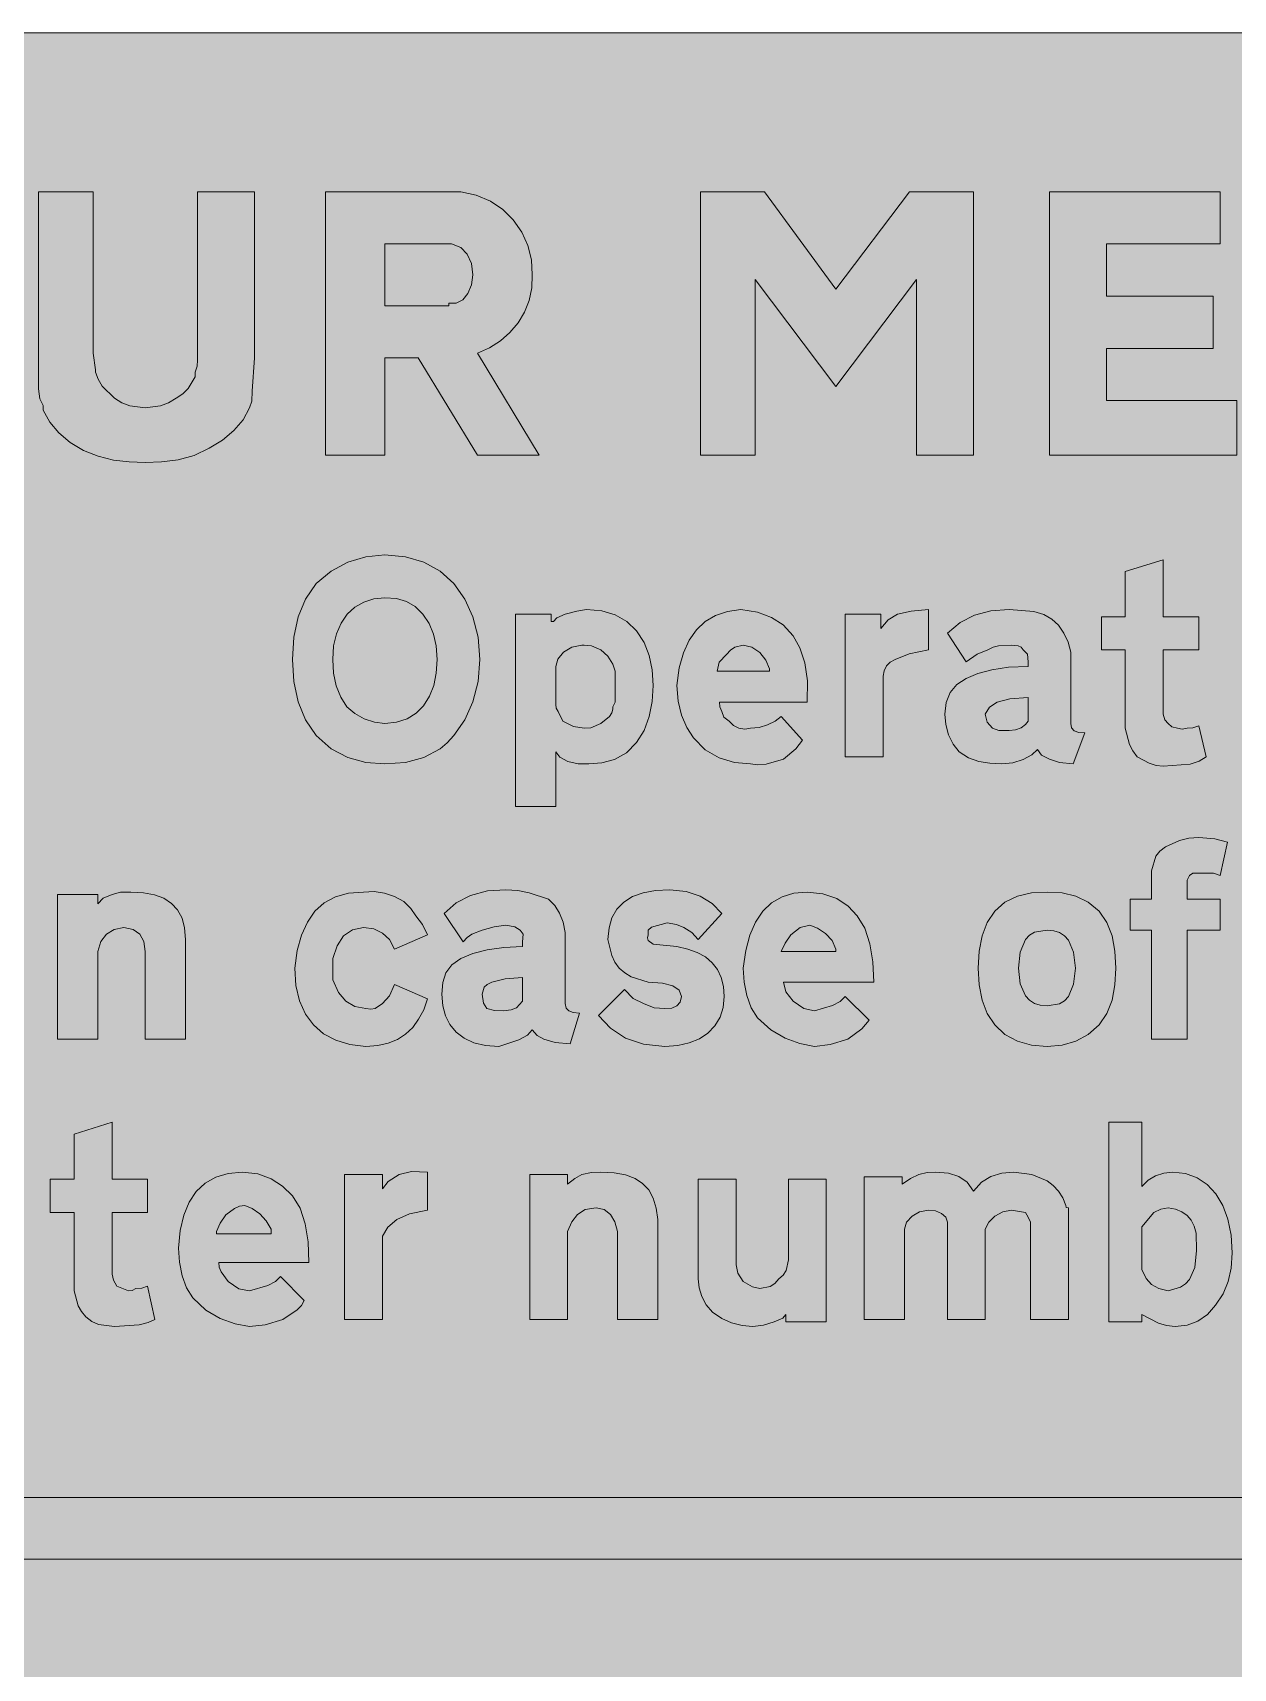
# Model space of a CAD drawing. Header units: metres. Extents: x 10 to 559, y 12 to 260.
# Drawn here: x 91.2 to 182.2, y 135.9 to 259.9 of the extents above; entities that cross this region are included whole.
import ezdxf

# ---------------------------------------------------------------- set-up
doc = ezdxf.new("R2010")
doc.units = ezdxf.units.M
doc.layers.add('FILL_BLACK_000000', color=7, linetype='Continuous', true_color=0x000000)
doc.layers.add('FILL_YELLOW_FFFF00', color=7, linetype='Continuous', true_color=0xffff00)

msp = doc.modelspace()

# ---------------------------------------------------------------- hatches: boundary and pattern name
at = {"layer": 'FILL_BLACK_000000', "true_color": 0x000000}
h = msp.add_hatch(color=7, dxfattribs=at)
h.dxf.hatch_style = 1
h.paths.add_polyline_path([(108, 235.53), (108, 235.26), (107.82, 232.74), (107.8, 231.97), (107.64, 231.48), (107.14, 230.57), (106.45, 229.75), (105.59, 229.02), (104.58, 228.42), (103.44, 227.87), (102.22, 227.54), (100.96, 227.38), (99.72, 227.34), (98.51, 227.38), (97.31, 227.52), (96.15, 227.8), (95.04, 228.24), (94.03, 228.84), (93.17, 229.57), (92.48, 230.39), (91.98, 231.3), (91.98, 231.41), (91.98, 231.48), (91.98, 231.66), (91.73, 232.15), (91.62, 232.92), (91.62, 235.08), (91.62, 247.86), (95.76, 247.86), (95.76, 235.98), (95.76, 235.62), (95.94, 234.36), (95.94, 234.18), (96.14, 233.64), (96.46, 233.12), (97.38, 232.2), (97.95, 231.86), (98.55, 231.64), (99.72, 231.48), (100.89, 231.64), (101.49, 231.86), (102.06, 232.2), (102.56, 232.53), (102.98, 232.94), (103.5, 233.82), (103.5, 234.18), (103.66, 234.63), (103.68, 235.08), (103.68, 235.44), (103.68, 247.86), (108, 247.86), (108, 235.98), (108, 235.53)])
h = msp.add_hatch(color=7, dxfattribs=at)
h.dxf.hatch_style = 1
h.paths.add_polyline_path([(113.4, 227.88), (113.4, 247.86), (123.66, 247.86), (124.83, 247.61), (125.9, 247.15), (126.84, 246.52), (127.64, 245.72), (128.28, 244.8), (128.75, 243.78), (129.01, 242.69), (129.06, 241.56), (129.04, 240.57), (128.84, 239.62), (128.49, 238.73), (128, 237.91), (127.38, 237.18), (126.66, 236.55), (125.83, 236.02), (124.92, 235.62), (129.6, 227.88), (124.92, 227.88), (120.42, 235.26), (117.9, 235.26), (117.9, 227.88), (113.4, 227.88)])
h.paths.add_polyline_path([(122.76, 239.4), (123.12, 239.4), (123.3, 239.4), (123.8, 239.66), (124.2, 240.14), (124.46, 240.79), (124.56, 241.56), (124.46, 242.43), (124.15, 243.13), (123.65, 243.64), (122.94, 243.9), (117.9, 243.9), (117.9, 239.22), (122.76, 239.22), (122.76, 239.4)], flags=16)
h = msp.add_hatch(color=7, dxfattribs=at)
h.dxf.hatch_style = 1
h.paths.add_polyline_path([(145.98, 241.2), (145.98, 227.88), (141.84, 227.88), (141.84, 247.86), (146.7, 247.86), (152.1, 240.48), (157.68, 247.86), (162.54, 247.86), (162.54, 227.88), (158.22, 227.88), (158.22, 241.2), (152.1, 233.1), (145.98, 241.2)])
h = msp.add_hatch(color=7, dxfattribs=at)
h.dxf.hatch_style = 1
h.paths.add_polyline_path([(172.62, 232.02), (182.52, 232.02), (182.52, 227.88), (168.3, 227.88), (168.3, 247.86), (181.26, 247.86), (181.26, 243.9), (172.62, 243.9), (172.62, 239.94), (180.72, 239.94), (180.72, 235.98), (172.62, 235.98), (172.62, 232.02)])
h = msp.add_hatch(color=7, dxfattribs=at)
h.dxf.hatch_style = 1
h.paths.add_polyline_path([(120.85, 219.78), (122.08, 219.1), (123.12, 218.16), (123.96, 216.98), (124.58, 215.62), (124.97, 214.08), (125.1, 212.4), (124.97, 210.72), (124.58, 209.18), (123.96, 207.82), (123.12, 206.64), (122.62, 206.08), (122.08, 205.62), (120.85, 204.95), (119.45, 204.59), (117.9, 204.48), (116.45, 204.59), (115.09, 204.95), (113.82, 205.62), (112.68, 206.64), (111.87, 207.82), (111.31, 209.18), (110.98, 210.72), (110.88, 212.4), (110.98, 214.08), (111.31, 215.62), (111.87, 216.98), (112.68, 218.16), (113.82, 219.1), (115.09, 219.78), (116.45, 220.18), (117.9, 220.32), (119.45, 220.18), (120.85, 219.78)])
h.paths.add_polyline_path([(121.59, 214.31), (121.25, 215.11), (120.78, 215.82), (120.2, 216.4), (119.54, 216.79), (118.78, 217.01), (117.9, 217.08), (117.06, 217), (116.29, 216.75), (115.62, 216.36), (115.04, 215.82), (114.58, 215.15), (114.23, 214.35), (114.01, 213.43), (113.94, 212.4), (114.01, 211.36), (114.21, 210.4), (114.55, 209.54), (115.02, 208.8), (115.62, 208.3), (116.32, 207.9), (117.1, 207.64), (117.9, 207.54), (118.79, 207.63), (119.58, 207.89), (120.26, 208.32), (120.82, 208.89), (121.27, 209.6), (121.6, 210.43), (121.79, 211.36), (121.86, 212.4), (121.79, 213.42), (121.59, 214.31)], flags=16)
h = msp.add_hatch(color=7, dxfattribs=at)
h.dxf.hatch_style = 1
h.paths.add_polyline_path([(179.64, 215.64), (179.64, 213.12), (176.94, 213.12), (176.94, 208.26), (177.05, 207.83), (177.3, 207.54), (177.59, 207.29), (178.02, 207.18), (178.38, 207.11), (178.74, 207.18), (179.19, 207.2), (179.64, 207.36), (180.18, 205.02), (179.67, 204.68), (178.97, 204.46), (176.94, 204.3), (176.4, 204.36), (175.88, 204.52), (174.96, 205.02), (174.62, 205.46), (174.38, 205.96), (174.06, 207.18), (174.06, 213.12), (172.26, 213.12), (172.26, 215.64), (174.06, 215.64), (174.06, 219.06), (176.94, 219.96), (176.94, 215.64), (179.64, 215.64)])
h = msp.add_hatch(color=7, dxfattribs=at)
h.dxf.hatch_style = 1
h.paths.add_polyline_path([(137.95, 208.06), (137.56, 207), (136.98, 206.1), (136.22, 205.32), (135.32, 204.82), (134.35, 204.56), (133.38, 204.48), (132.56, 204.47), (131.78, 204.66), (131.18, 204.99), (130.86, 205.38), (130.86, 201.24), (127.8, 201.24), (127.8, 215.82), (130.5, 215.82), (130.5, 215.28), (130.68, 215.28), (130.93, 215.55), (131.58, 215.82), (132.46, 216.07), (133.2, 216.18), (134.35, 216.08), (135.36, 215.77), (136.24, 215.27), (136.98, 214.56), (137.56, 213.69), (137.95, 212.69), (138.17, 211.6), (138.24, 210.42), (138.17, 209.21), (137.95, 208.06)])
h.paths.add_polyline_path([(134.28, 207.54), (134.93, 208.08), (135.12, 208.35), (135.18, 208.62), (135.18, 208.8), (135.36, 209.16), (135.36, 211.5), (135.18, 212.04), (134.8, 212.65), (134.28, 213.12), (133.58, 213.43), (133.02, 213.48), (132.84, 213.48), (132.07, 213.33), (131.45, 212.94), (131.02, 212.42), (130.86, 211.86), (130.86, 208.98), (130.88, 208.71), (131.04, 208.44), (131.4, 207.72), (132.21, 207.31), (133.02, 207.18), (133.52, 207.22), (134.28, 207.54)], flags=16)
h = msp.add_hatch(color=7, dxfattribs=at)
h.dxf.hatch_style = 1
h.paths.add_polyline_path([(143.3, 208.8), (143.46, 208.44), (143.6, 208.01), (144, 207.72), (144.33, 207.38), (144.74, 207.18), (145.19, 207.11), (145.62, 207.18), (146.29, 207.24), (146.93, 207.43), (147.49, 207.71), (147.96, 208.08), (149.58, 206.28), (149.06, 205.63), (148.14, 204.84), (146.81, 204.46), (146.19, 204.41), (145.62, 204.48), (144.41, 204.59), (143.26, 204.93), (142.2, 205.54), (141.3, 206.46), (140.8, 207.23), (140.4, 208.17), (140.14, 209.24), (140.04, 210.42), (140.23, 211.75), (140.55, 212.89), (140.98, 213.86), (141.53, 214.65), (142.19, 215.28), (142.98, 215.74), (143.88, 216.04), (144.9, 216.18), (146.15, 215.97), (147.22, 215.59), (148.11, 215.02), (148.86, 214.2), (149.36, 213.29), (149.74, 212.15), (149.95, 210.78), (149.94, 209.16), (143.28, 209.16), (143.3, 208.8)])
h.paths.add_polyline_path([(147.06, 211.68), (146.8, 212.34), (146.34, 212.92), (145.74, 213.33), (145.08, 213.48), (144.45, 213.32), (144.12, 213.1), (143.82, 212.76), (143.26, 212.2), (143.1, 211.5), (147.06, 211.5), (147.06, 211.68)], flags=16)
h = msp.add_hatch(color=7, dxfattribs=at)
h.dxf.hatch_style = 1
h.paths.add_polyline_path([(152.82, 215.82), (155.52, 215.82), (155.52, 214.74), (156.08, 215.41), (156.78, 215.82), (157.81, 216.07), (159.12, 216.18), (159.12, 213.12), (157.66, 212.83), (156.6, 212.4), (156.23, 212.2), (155.95, 211.9), (155.76, 211.54), (155.7, 211.14), (155.7, 205.02), (152.82, 205.02), (152.82, 215.82)])
h = msp.add_hatch(color=7, dxfattribs=at)
h.dxf.hatch_style = 1
h.paths.add_polyline_path([(169.06, 204.59), (168.3, 204.84), (167.71, 205.13), (167.4, 205.56), (166.98, 205.16), (166.32, 204.82), (165.53, 204.57), (164.7, 204.48), (163.79, 204.52), (162.94, 204.66), (162.17, 204.94), (161.46, 205.38), (160.99, 205.98), (160.65, 206.68), (160.45, 207.46), (160.38, 208.26), (160.48, 209.14), (160.78, 209.88), (161.29, 210.49), (162, 210.96), (162.88, 211.33), (163.93, 211.61), (165.19, 211.8), (166.68, 211.86), (166.68, 212.22), (166.63, 212.8), (166.32, 213.12), (166.15, 213.33), (165.94, 213.43), (165.42, 213.48), (164.45, 213.43), (164.03, 213.33), (163.62, 213.12), (162.81, 212.8), (162, 212.22), (160.56, 214.38), (161.54, 215.19), (162.63, 215.75), (163.85, 216.08), (165.24, 216.18), (167.13, 216.02), (167.87, 215.8), (168.48, 215.46), (168.98, 214.99), (169.4, 214.4), (169.72, 213.71), (169.92, 212.94), (169.92, 207.54), (169.99, 207.2), (170.19, 206.98), (170.53, 206.86), (171, 206.82), (170.1, 204.48), (169.06, 204.59)])
h.paths.add_polyline_path([(163.98, 207.18), (164.47, 207.02), (165.24, 207), (165.74, 207.06), (166.16, 207.22), (166.48, 207.46), (166.68, 207.72), (166.68, 209.52), (165.31, 209.41), (164.34, 209.16), (163.75, 208.78), (163.44, 208.26), (163.57, 207.65), (163.98, 207.18)], flags=16)
h = msp.add_hatch(color=7, dxfattribs=at)
h.dxf.hatch_style = 1
h.paths.add_polyline_path([(176.04, 183.6), (176.04, 191.88), (174.42, 191.88), (174.42, 194.22), (176.04, 194.22), (176.04, 196.38), (176.38, 197.48), (176.67, 197.87), (177.12, 198.18), (178.18, 198.67), (178.87, 198.84), (179.64, 198.9), (180.85, 198.79), (181.8, 198.54), (181.26, 196.02), (180.74, 196.18), (180.36, 196.2), (179.46, 196.2), (179.19, 196.18), (178.92, 196.02), (178.74, 195.66), (178.74, 194.22), (181.26, 194.22), (181.26, 191.88), (178.74, 191.88), (178.74, 183.6), (176.04, 183.6)])
h = msp.add_hatch(color=7, dxfattribs=at)
h.dxf.hatch_style = 1
h.paths.add_polyline_path([(99.72, 190.26), (99.62, 191), (99.31, 191.56), (98.81, 191.93), (98.1, 192.06), (97.36, 191.93), (96.77, 191.56), (96.35, 191), (96.12, 190.26), (96.12, 183.6), (93.06, 183.6), (93.06, 194.58), (96.12, 194.58), (96.12, 193.86), (96.52, 194.29), (97.2, 194.58), (97.85, 194.74), (98.64, 194.76), (99.59, 194.71), (100.43, 194.55), (101.14, 194.29), (101.72, 193.9), (102.18, 193.41), (102.51, 192.79), (102.71, 192.04), (102.78, 191.16), (102.78, 183.6), (99.72, 183.6), (99.72, 189.9), (99.72, 189.97), (99.72, 190.08), (99.72, 190.26)])
h = msp.add_hatch(color=7, dxfattribs=at)
h.dxf.hatch_style = 1
h.paths.add_polyline_path([(117.09, 194.8), (117.88, 194.67), (118.63, 194.41), (119.34, 194.04), (119.86, 193.5), (120.24, 192.96), (120.76, 192.31), (121.14, 191.52), (118.62, 190.44), (118.25, 191.15), (117.72, 191.65), (117.05, 191.96), (116.28, 192.06), (115.43, 191.9), (114.77, 191.43), (114.28, 190.69), (113.94, 189.72), (113.94, 189), (113.94, 188.28), (113.94, 188.1), (114.38, 187.15), (114.93, 186.48), (115.61, 186.07), (116.46, 185.94), (116.83, 185.87), (117.16, 185.92), (117.72, 186.3), (118.24, 186.88), (118.62, 187.74), (121.14, 186.66), (120.84, 185.83), (120.46, 185.11), (120.01, 184.49), (119.47, 183.98), (118.86, 183.58), (118.15, 183.29), (117.36, 183.12), (116.46, 183.06), (115.25, 183.21), (114.17, 183.53), (113.25, 184.02), (112.48, 184.68), (111.87, 185.51), (111.42, 186.5), (111.15, 187.67), (111.06, 189), (111.25, 190.33), (111.57, 191.49), (112.02, 192.48), (112.59, 193.3), (113.3, 193.93), (114.15, 194.39), (115.14, 194.67), (116.28, 194.76), (117.09, 194.8)])
h = msp.add_hatch(color=7, dxfattribs=at)
h.dxf.hatch_style = 1
h.paths.add_polyline_path([(130.81, 183.35), (129.96, 183.6), (129.44, 183.89), (129.06, 184.32), (128.72, 183.92), (128.07, 183.55), (126.54, 183.06), (125.53, 183.13), (124.65, 183.33), (123.91, 183.67), (123.3, 184.14), (122.83, 184.72), (122.49, 185.38), (122.29, 186.14), (122.22, 187.02), (122.29, 187.9), (122.53, 188.64), (122.98, 189.25), (123.66, 189.72), (124.57, 190.09), (125.66, 190.37), (126.93, 190.56), (128.34, 190.62), (128.34, 190.98), (128.38, 191.56), (128.16, 191.88), (127.75, 192.13), (127.08, 192.24), (126.18, 192.13), (125.28, 191.88), (124.49, 191.56), (124.14, 191.32), (123.84, 190.98), (122.4, 193.14), (123.31, 193.95), (124.4, 194.51), (125.67, 194.84), (127.08, 194.94), (127.99, 194.88), (128.83, 194.71), (130.32, 194.22), (130.8, 193.75), (131.15, 193.16), (131.41, 192.47), (131.58, 191.7), (131.58, 186.3), (131.65, 185.96), (131.85, 185.74), (132.19, 185.62), (132.66, 185.58), (131.94, 183.24), (130.81, 183.35)])
h.paths.add_polyline_path([(125.64, 185.94), (126.2, 185.78), (126.9, 185.76), (127.48, 185.82), (127.89, 185.98), (128.34, 186.48), (128.34, 188.28), (127.03, 188.17), (126, 187.92), (125.66, 187.75), (125.44, 187.54), (125.28, 187.02), (125.39, 186.34), (125.64, 185.94)], flags=16)
h = msp.add_hatch(color=7, dxfattribs=at)
h.dxf.hatch_style = 1
h.paths.add_polyline_path([(143.56, 186.01), (143.32, 185.26), (142.93, 184.62), (142.4, 184.07), (141.75, 183.64), (140.98, 183.32), (140.11, 183.13), (139.14, 183.06), (137.52, 183.22), (136.15, 183.69), (135.01, 184.43), (134.1, 185.4), (136.08, 187.38), (136.73, 186.7), (137.52, 186.3), (138.33, 185.98), (139.14, 185.94), (139.66, 185.96), (140.04, 186.12), (140.29, 186.41), (140.4, 186.84), (140.23, 187.31), (139.75, 187.65), (138.96, 187.85), (137.88, 187.92), (136.59, 188.32), (136.09, 188.63), (135.67, 189), (135.35, 189.44), (135.1, 189.94), (134.82, 191.16), (134.9, 192.05), (135.12, 192.81), (135.49, 193.46), (136.01, 193.99), (136.67, 194.41), (137.48, 194.7), (138.42, 194.88), (139.5, 194.94), (140.75, 194.81), (141.82, 194.44), (142.71, 193.88), (143.46, 193.14), (141.66, 191.16), (141.19, 191.68), (140.58, 192.06), (140.02, 192.31), (139.32, 192.42), (138.13, 192.1), (137.88, 191.86), (137.88, 191.52), (137.81, 191.28), (137.86, 191.09), (138.24, 190.8), (140.04, 190.62), (140.87, 190.44), (141.59, 190.18), (142.21, 189.84), (142.72, 189.4), (143.12, 188.89), (143.41, 188.29), (143.58, 187.61), (143.64, 186.84), (143.56, 186.01)])
h = msp.add_hatch(color=7, dxfattribs=at)
h.dxf.hatch_style = 1
h.paths.add_polyline_path([(148.32, 187.2), (148.86, 186.48), (149.67, 185.92), (150.48, 185.76), (151.85, 186.16), (152.43, 186.47), (152.82, 186.84), (154.62, 185.04), (154.08, 184.39), (153, 183.6), (151.67, 183.19), (150.48, 183.06), (149.37, 183.27), (148.25, 183.67), (147.16, 184.3), (146.16, 185.22), (145.69, 185.99), (145.35, 186.91), (145.15, 187.93), (145.08, 189), (145.27, 190.33), (145.59, 191.49), (146.02, 192.48), (146.57, 193.3), (147.23, 193.93), (148.02, 194.39), (148.92, 194.67), (149.94, 194.76), (151.11, 194.63), (152.17, 194.26), (153.05, 193.7), (153.72, 192.96), (154.3, 192.02), (154.69, 190.84), (154.91, 189.47), (154.98, 187.92), (148.14, 187.92), (148.32, 187.2)])
h.paths.add_polyline_path([(152.1, 190.44), (151.82, 191.08), (151.31, 191.61), (150.71, 192.01), (150.12, 192.24), (149.4, 192.08), (148.68, 191.52), (148.25, 190.89), (147.96, 190.26), (152.1, 190.26), (152.1, 190.44)], flags=16)
h = msp.add_hatch(color=7, dxfattribs=at)
h.dxf.hatch_style = 1
h.paths.add_polyline_path([(173.05, 186.57), (172.66, 185.56), (172.08, 184.68), (171.23, 183.97), (170.3, 183.46), (169.27, 183.16), (168.12, 183.06), (166.94, 183.16), (165.87, 183.46), (164.93, 183.97), (164.16, 184.68), (163.58, 185.56), (163.19, 186.57), (162.97, 187.72), (162.9, 189), (162.97, 190.28), (163.19, 191.43), (163.58, 192.44), (164.16, 193.32), (164.93, 194), (165.87, 194.44), (166.94, 194.69), (168.12, 194.76), (169.27, 194.69), (170.3, 194.44), (171.23, 194), (172.08, 193.32), (172.66, 192.44), (173.05, 191.43), (173.27, 190.28), (173.34, 189), (173.27, 187.72), (173.05, 186.57)])
h.paths.add_polyline_path([(169.74, 191.11), (169.44, 191.44), (169.06, 191.68), (168.63, 191.83), (168.12, 191.88), (167.17, 191.72), (166.8, 191.5), (166.5, 191.16), (166.09, 190.21), (165.96, 189), (166.09, 187.79), (166.5, 186.88), (166.8, 186.56), (167.17, 186.32), (167.61, 186.17), (168.12, 186.12), (169.06, 186.28), (169.44, 186.5), (169.74, 186.84), (170.14, 187.78), (170.28, 189), (170.14, 190.21), (169.74, 191.11)], flags=16)
h = msp.add_hatch(color=7, dxfattribs=at)
h.dxf.hatch_style = 1
h.paths.add_polyline_path([(99.9, 172.98), (99.9, 170.46), (97.2, 170.46), (97.2, 165.78), (97.31, 165.33), (97.56, 164.88), (98.46, 164.52), (98.73, 164.54), (99, 164.7), (99.45, 164.72), (99.9, 164.88), (100.44, 162.36), (99.94, 162.12), (99.25, 161.95), (97.38, 161.82), (96.17, 161.98), (95.66, 162.2), (95.22, 162.54), (94.88, 162.95), (94.64, 163.39), (94.32, 164.52), (94.32, 170.46), (92.52, 170.46), (92.52, 172.98), (94.32, 172.98), (94.32, 176.4), (97.2, 177.3), (97.2, 172.98), (99.9, 172.98)])
h = msp.add_hatch(color=7, dxfattribs=at)
h.dxf.hatch_style = 1
h.paths.add_polyline_path([(176.58, 162.07), (175.32, 162.72), (175.32, 162.18), (172.8, 162.18), (172.8, 177.3), (175.32, 177.3), (175.32, 172.44), (175.79, 172.91), (176.36, 173.25), (176.99, 173.45), (177.66, 173.52), (178.63, 173.41), (179.5, 173.1), (180.27, 172.58), (180.92, 171.88), (181.45, 171), (181.84, 169.95), (182.08, 168.75), (182.16, 167.4), (182.09, 166.25), (181.87, 165.22), (181.48, 164.29), (180.9, 163.44), (180.3, 162.73), (179.57, 162.22), (178.75, 161.92), (177.84, 161.82), (177.19, 161.88), (176.58, 162.07)])
h.paths.add_polyline_path([(178.62, 165.05), (178.92, 165.37), (179.33, 166.29), (179.46, 167.58), (179.43, 168.9), (179.28, 169.43), (179.06, 169.87), (178.74, 170.24), (178.35, 170.52), (177.87, 170.71), (177.3, 170.82), (176.76, 170.71), (176.22, 170.46), (175.32, 169.38), (175.32, 166.14), (175.63, 165.46), (176.04, 164.99), (176.59, 164.7), (177.3, 164.52), (178.25, 164.8), (178.62, 165.05)], flags=16)
h = msp.add_hatch(color=7, dxfattribs=at)
h.dxf.hatch_style = 1
h.paths.add_polyline_path([(105.32, 166.32), (105.48, 165.96), (106.02, 165.24), (106.83, 164.68), (107.64, 164.52), (109.01, 164.92), (109.59, 165.23), (109.98, 165.6), (111.78, 163.8), (111.58, 163.42), (111.24, 163.08), (110.16, 162.36), (108.83, 161.95), (107.64, 161.82), (106.53, 162.03), (105.41, 162.43), (104.32, 163.06), (103.32, 163.98), (102.85, 164.75), (102.51, 165.67), (102.31, 166.69), (102.24, 167.76), (102.38, 169.09), (102.65, 170.25), (103.05, 171.24), (103.59, 172.06), (104.27, 172.69), (105.08, 173.15), (106.02, 173.43), (107.1, 173.52), (108.25, 173.39), (109.26, 173.02), (110.14, 172.46), (110.88, 171.72), (111.46, 170.78), (111.85, 169.6), (112.07, 168.23), (112.14, 166.68), (105.3, 166.68), (105.32, 166.32)])
h.paths.add_polyline_path([(109.26, 169.2), (108.9, 169.84), (108.41, 170.37), (107.84, 170.77), (107.28, 171), (106.88, 170.94), (106.49, 170.77), (105.84, 170.28), (105.41, 169.65), (105.12, 169.02), (105.12, 168.84), (109.26, 168.84), (109.26, 169.2)], flags=16)
h = msp.add_hatch(color=7, dxfattribs=at)
h.dxf.hatch_style = 1
h.paths.add_polyline_path([(114.84, 173.34), (117.72, 173.34), (117.72, 172.26), (118.15, 172.8), (118.98, 173.34), (119.92, 173.56), (121.14, 173.52), (121.14, 170.64), (119.77, 170.35), (118.8, 169.92), (118.12, 169.36), (117.72, 168.66), (117.72, 162.36), (114.84, 162.36), (114.84, 173.34)])
h = msp.add_hatch(color=7, dxfattribs=at)
h.dxf.hatch_style = 1
h.paths.add_polyline_path([(135.54, 162.36), (135.54, 169.02), (135.34, 169.76), (135, 170.32), (134.53, 170.69), (133.92, 170.82), (133.1, 170.69), (132.5, 170.32), (132.07, 169.76), (131.76, 169.02), (131.76, 162.36), (128.88, 162.36), (128.88, 173.34), (131.76, 173.34), (131.76, 172.62), (132.3, 173.05), (132.84, 173.34), (133.56, 173.5), (134.28, 173.52), (135.29, 173.47), (136.14, 173.31), (136.87, 173.05), (137.45, 172.66), (137.91, 172.17), (138.25, 171.55), (138.48, 170.8), (138.6, 169.92), (138.6, 162.36), (135.54, 162.36)])
h = msp.add_hatch(color=7, dxfattribs=at)
h.dxf.hatch_style = 1
h.paths.add_polyline_path([(151.38, 172.98), (151.38, 162.18), (148.32, 162.18), (148.32, 162.72), (148.07, 162.45), (147.42, 162.18), (146.61, 161.93), (145.8, 161.82), (144.99, 161.89), (144.2, 162.09), (143.45, 162.43), (142.74, 162.9), (142.27, 163.47), (141.93, 164.09), (141.73, 164.75), (141.66, 165.42), (141.66, 172.98), (144.54, 172.98), (144.54, 166.5), (144.67, 165.87), (145.08, 165.24), (145.78, 164.83), (146.34, 164.7), (147.13, 164.86), (147.48, 165.08), (147.78, 165.42), (148.12, 165.72), (148.34, 166.07), (148.5, 166.86), (148.5, 172.98), (151.38, 172.98)])
h = msp.add_hatch(color=7, dxfattribs=at)
h.dxf.hatch_style = 1
h.paths.add_polyline_path([(164.76, 170.52), (164.16, 170.19), (163.7, 169.73), (163.44, 169.2), (163.44, 162.36), (160.56, 162.36), (160.56, 169.74), (160.44, 170.11), (160.11, 170.39), (159.65, 170.58), (159.12, 170.64), (158.46, 170.52), (157.88, 170.19), (157.47, 169.73), (157.32, 169.2), (157.32, 162.36), (154.26, 162.36), (154.26, 173.16), (157.14, 173.16), (157.14, 172.62), (157.77, 173.05), (158.4, 173.34), (159.03, 173.5), (159.66, 173.52), (160.64, 173.45), (161.44, 173.2), (162.06, 172.76), (162.54, 172.08), (163.14, 172.76), (163.87, 173.2), (164.69, 173.45), (165.6, 173.52), (166.98, 173.35), (168.12, 172.87), (168.59, 172.51), (168.99, 172.08), (169.32, 171.57), (169.56, 171), (169.58, 170.84), (169.74, 170.82), (169.74, 170.64), (169.74, 162.36), (166.86, 162.36), (166.86, 169.74), (166.68, 170.1), (166.5, 170.46), (165.42, 170.64), (164.76, 170.52)])
h = msp.add_hatch(color=7, dxfattribs=at)
h.dxf.hatch_style = 1
h.paths.add_polyline_path([(63.54, 144.18), (63.54, 148.86), (496.98, 148.86), (492.3, 153.54), (499.32, 153.54), (506.34, 146.52), (499.32, 139.32), (492.3, 139.32), (496.98, 144.18), (63.54, 144.18)])
at = {"layer": 'FILL_YELLOW_FFFF00', "true_color": 0xffff00}
h = msp.add_hatch(color=7, dxfattribs=at)
h.dxf.hatch_style = 1
h.paths.add_polyline_path([(553.87, 259.76), (555.21, 259.31), (556.42, 258.63), (557.46, 257.76), (558.3, 256.72), (558.92, 255.51), (559.31, 254.17), (559.44, 252.72), (559.44, 18.9), (559.4, 17.64), (559.08, 16.38), (558.41, 15.05), (557.46, 13.86), (556.32, 12.94), (555.08, 12.33), (553.76, 11.99), (552.42, 11.88), (17.46, 11.88), (16.12, 11.99), (14.81, 12.33), (13.56, 12.94), (12.42, 13.86), (11.48, 15.03), (10.8, 16.31), (10.4, 17.63), (10.26, 18.9), (10.26, 252.72), (10.4, 254.07), (10.8, 255.42), (11.48, 256.66), (12.42, 257.76), (13.52, 258.7), (14.76, 259.38), (16.11, 259.78), (17.46, 259.92), (552.42, 259.92), (553.87, 259.76)])

# ---------------------------------------------------------------- linework, layer by layer
at = {"layer": 'FILL_BLACK_000000', "lineweight": 0, "true_color": 0x000000}
for points in [[(108, 235.53), (108, 235.26), (107.82, 232.74), (107.8, 231.97), (107.64, 231.48), (107.14, 230.57), (106.45, 229.75), (105.59, 229.02), (104.58, 228.42), (103.44, 227.87), (102.22, 227.54), (100.96, 227.38), (99.72, 227.34), (98.51, 227.38), (97.31, 227.52), (96.15, 227.8), (95.04, 228.24), (94.03, 228.84), (93.17, 229.57), (92.48, 230.39), (91.98, 231.3), (91.98, 231.41), (91.98, 231.48), (91.98, 231.66), (91.73, 232.15), (91.62, 232.92), (91.62, 235.08), (91.62, 247.86), (95.76, 247.86), (95.76, 235.98), (95.76, 235.62), (95.94, 234.36), (95.94, 234.18), (96.14, 233.64), (96.46, 233.12), (97.38, 232.2), (97.95, 231.86), (98.55, 231.64), (99.72, 231.48), (100.89, 231.64), (101.49, 231.86), (102.06, 232.2), (102.56, 232.53), (102.98, 232.94), (103.5, 233.82), (103.5, 234.18), (103.66, 234.63), (103.68, 235.08), (103.68, 235.44), (103.68, 247.86), (108, 247.86), (108, 235.98)], [(113.4, 227.88), (113.4, 247.86), (123.66, 247.86), (124.83, 247.61), (125.9, 247.15), (126.84, 246.52), (127.64, 245.72), (128.28, 244.8), (128.75, 243.78), (129.01, 242.69), (129.06, 241.56), (129.04, 240.57), (128.84, 239.62), (128.49, 238.73), (128, 237.91), (127.38, 237.18), (126.66, 236.55), (125.83, 236.02), (124.92, 235.62), (129.6, 227.88), (124.92, 227.88), (120.42, 235.26), (117.9, 235.26), (117.9, 227.88)], [(145.98, 241.2), (145.98, 227.88), (141.84, 227.88), (141.84, 247.86), (146.7, 247.86), (152.1, 240.48), (157.68, 247.86), (162.54, 247.86), (162.54, 227.88), (158.22, 227.88), (158.22, 241.2), (152.1, 233.1)], [(172.62, 232.02), (182.52, 232.02), (182.52, 227.88), (168.3, 227.88), (168.3, 247.86), (181.26, 247.86), (181.26, 243.9), (172.62, 243.9), (172.62, 239.94), (180.72, 239.94), (180.72, 235.98), (172.62, 235.98)], [(122.76, 239.4), (123.12, 239.4), (123.3, 239.4), (123.8, 239.66), (124.2, 240.14), (124.46, 240.79), (124.56, 241.56), (124.46, 242.43), (124.15, 243.13), (123.65, 243.64), (122.94, 243.9), (117.9, 243.9), (117.9, 239.22), (122.76, 239.22)], [(120.85, 219.78), (122.08, 219.1), (123.12, 218.16), (123.96, 216.98), (124.58, 215.62), (124.97, 214.08), (125.1, 212.4), (124.97, 210.72), (124.58, 209.18), (123.96, 207.82), (123.12, 206.64), (122.62, 206.08), (122.08, 205.62), (120.85, 204.95), (119.45, 204.59), (117.9, 204.48), (116.45, 204.59), (115.09, 204.95), (113.82, 205.62), (112.68, 206.64), (111.87, 207.82), (111.31, 209.18), (110.98, 210.72), (110.88, 212.4), (110.98, 214.08), (111.31, 215.62), (111.87, 216.98), (112.68, 218.16), (113.82, 219.1), (115.09, 219.78), (116.45, 220.18), (117.9, 220.32), (119.45, 220.18)], [(179.64, 215.64), (179.64, 213.12), (176.94, 213.12), (176.94, 208.26), (177.05, 207.83), (177.3, 207.54), (177.59, 207.29), (178.02, 207.18), (178.38, 207.11), (178.74, 207.18), (179.19, 207.2), (179.64, 207.36), (180.18, 205.02), (179.67, 204.68), (178.97, 204.46), (176.94, 204.3), (176.4, 204.36), (175.88, 204.52), (174.96, 205.02), (174.62, 205.46), (174.38, 205.96), (174.06, 207.18), (174.06, 213.12), (172.26, 213.12), (172.26, 215.64), (174.06, 215.64), (174.06, 219.06), (176.94, 219.96), (176.94, 215.64)], [(121.59, 214.31), (121.25, 215.11), (120.78, 215.82), (120.2, 216.4), (119.54, 216.79), (118.78, 217.01), (117.9, 217.08), (117.06, 217), (116.29, 216.75), (115.62, 216.36), (115.04, 215.82), (114.58, 215.15), (114.23, 214.35), (114.01, 213.43), (113.94, 212.4), (114.01, 211.36), (114.21, 210.4), (114.55, 209.54), (115.02, 208.8), (115.62, 208.3), (116.32, 207.9), (117.1, 207.64), (117.9, 207.54), (118.79, 207.63), (119.58, 207.89), (120.26, 208.32), (120.82, 208.89), (121.27, 209.6), (121.6, 210.43), (121.79, 211.36), (121.86, 212.4), (121.79, 213.42)], [(137.95, 208.06), (137.56, 207), (136.98, 206.1), (136.22, 205.32), (135.32, 204.82), (134.35, 204.56), (133.38, 204.48), (132.56, 204.47), (131.78, 204.66), (131.18, 204.99), (130.86, 205.38), (130.86, 201.24), (127.8, 201.24), (127.8, 215.82), (130.5, 215.82), (130.5, 215.28), (130.68, 215.28), (130.93, 215.55), (131.58, 215.82), (132.46, 216.07), (133.2, 216.18), (134.35, 216.08), (135.36, 215.77), (136.24, 215.27), (136.98, 214.56), (137.56, 213.69), (137.95, 212.69), (138.17, 211.6), (138.24, 210.42), (138.17, 209.21)], [(143.3, 208.8), (143.46, 208.44), (143.6, 208.01), (144, 207.72), (144.33, 207.38), (144.74, 207.18), (145.19, 207.11), (145.62, 207.18), (146.29, 207.24), (146.93, 207.43), (147.49, 207.71), (147.96, 208.08), (149.58, 206.28), (149.06, 205.63), (148.14, 204.84), (146.81, 204.46), (146.19, 204.41), (145.62, 204.48), (144.41, 204.59), (143.26, 204.93), (142.2, 205.54), (141.3, 206.46), (140.8, 207.23), (140.4, 208.17), (140.14, 209.24), (140.04, 210.42), (140.23, 211.75), (140.55, 212.89), (140.98, 213.86), (141.53, 214.65), (142.19, 215.28), (142.98, 215.74), (143.88, 216.04), (144.9, 216.18), (146.15, 215.97), (147.22, 215.59), (148.11, 215.02), (148.86, 214.2), (149.36, 213.29), (149.74, 212.15), (149.95, 210.78), (149.94, 209.16), (143.28, 209.16)], [(152.82, 215.82), (155.52, 215.82), (155.52, 214.74), (156.08, 215.41), (156.78, 215.82), (157.81, 216.07), (159.12, 216.18), (159.12, 213.12), (157.66, 212.83), (156.6, 212.4), (156.23, 212.2), (155.95, 211.9), (155.76, 211.54), (155.7, 211.14), (155.7, 205.02), (152.82, 205.02)], [(169.06, 204.59), (168.3, 204.84), (167.71, 205.13), (167.4, 205.56), (166.98, 205.16), (166.32, 204.82), (165.53, 204.57), (164.7, 204.48), (163.79, 204.52), (162.94, 204.66), (162.17, 204.94), (161.46, 205.38), (160.99, 205.98), (160.65, 206.68), (160.45, 207.46), (160.38, 208.26), (160.48, 209.14), (160.78, 209.88), (161.29, 210.49), (162, 210.96), (162.88, 211.33), (163.93, 211.61), (165.19, 211.8), (166.68, 211.86), (166.68, 212.22), (166.63, 212.8), (166.32, 213.12), (166.15, 213.33), (165.94, 213.43), (165.42, 213.48), (164.45, 213.43), (164.03, 213.33), (163.62, 213.12), (162.81, 212.8), (162, 212.22), (160.56, 214.38), (161.54, 215.19), (162.63, 215.75), (163.85, 216.08), (165.24, 216.18), (167.13, 216.02), (167.87, 215.8), (168.48, 215.46), (168.98, 214.99), (169.4, 214.4), (169.72, 213.71), (169.92, 212.94), (169.92, 207.54), (169.99, 207.2), (170.19, 206.98), (170.53, 206.86), (171, 206.82), (170.1, 204.48)], [(134.28, 207.54), (134.93, 208.08), (135.12, 208.35), (135.18, 208.62), (135.18, 208.8), (135.36, 209.16), (135.36, 211.5), (135.18, 212.04), (134.8, 212.65), (134.28, 213.12), (133.58, 213.43), (133.02, 213.48), (132.84, 213.48), (132.07, 213.33), (131.45, 212.94), (131.02, 212.42), (130.86, 211.86), (130.86, 208.98), (130.88, 208.71), (131.04, 208.44), (131.4, 207.72), (132.21, 207.31), (133.02, 207.18), (133.52, 207.22)], [(147.06, 211.68), (146.8, 212.34), (146.34, 212.92), (145.74, 213.33), (145.08, 213.48), (144.45, 213.32), (144.12, 213.1), (143.82, 212.76), (143.26, 212.2), (143.1, 211.5), (147.06, 211.5)], [(163.98, 207.18), (164.47, 207.02), (165.24, 207), (165.74, 207.06), (166.16, 207.22), (166.48, 207.46), (166.68, 207.72), (166.68, 209.52), (165.31, 209.41), (164.34, 209.16), (163.75, 208.78), (163.44, 208.26), (163.57, 207.65)], [(176.04, 183.6), (176.04, 191.88), (174.42, 191.88), (174.42, 194.22), (176.04, 194.22), (176.04, 196.38), (176.38, 197.48), (176.67, 197.87), (177.12, 198.18), (178.18, 198.67), (178.87, 198.84), (179.64, 198.9), (180.85, 198.79), (181.8, 198.54), (181.26, 196.02), (180.74, 196.18), (180.36, 196.2), (179.46, 196.2), (179.19, 196.18), (178.92, 196.02), (178.74, 195.66), (178.74, 194.22), (181.26, 194.22), (181.26, 191.88), (178.74, 191.88), (178.74, 183.6)], [(99.72, 190.26), (99.62, 191), (99.31, 191.56), (98.81, 191.93), (98.1, 192.06), (97.36, 191.93), (96.77, 191.56), (96.35, 191), (96.12, 190.26), (96.12, 183.6), (93.06, 183.6), (93.06, 194.58), (96.12, 194.58), (96.12, 193.86), (96.52, 194.29), (97.2, 194.58), (97.85, 194.74), (98.64, 194.76), (99.59, 194.71), (100.43, 194.55), (101.14, 194.29), (101.72, 193.9), (102.18, 193.41), (102.51, 192.79), (102.71, 192.04), (102.78, 191.16), (102.78, 183.6), (99.72, 183.6), (99.72, 189.9), (99.72, 189.97), (99.72, 190.08)], [(117.09, 194.8), (117.88, 194.67), (118.63, 194.41), (119.34, 194.04), (119.86, 193.5), (120.24, 192.96), (120.76, 192.31), (121.14, 191.52), (118.62, 190.44), (118.25, 191.15), (117.72, 191.65), (117.05, 191.96), (116.28, 192.06), (115.43, 191.9), (114.77, 191.43), (114.28, 190.69), (113.94, 189.72), (113.94, 189), (113.94, 188.28), (113.94, 188.1), (114.38, 187.15), (114.93, 186.48), (115.61, 186.07), (116.46, 185.94), (116.83, 185.87), (117.16, 185.92), (117.72, 186.3), (118.24, 186.88), (118.62, 187.74), (121.14, 186.66), (120.84, 185.83), (120.46, 185.11), (120.01, 184.49), (119.47, 183.98), (118.86, 183.58), (118.15, 183.29), (117.36, 183.12), (116.46, 183.06), (115.25, 183.21), (114.17, 183.53), (113.25, 184.02), (112.48, 184.68), (111.87, 185.51), (111.42, 186.5), (111.15, 187.67), (111.06, 189), (111.25, 190.33), (111.57, 191.49), (112.02, 192.48), (112.59, 193.3), (113.3, 193.93), (114.15, 194.39), (115.14, 194.67), (116.28, 194.76)], [(130.81, 183.35), (129.96, 183.6), (129.44, 183.89), (129.06, 184.32), (128.72, 183.92), (128.07, 183.55), (126.54, 183.06), (125.53, 183.13), (124.65, 183.33), (123.91, 183.67), (123.3, 184.14), (122.83, 184.72), (122.49, 185.38), (122.29, 186.14), (122.22, 187.02), (122.29, 187.9), (122.53, 188.64), (122.98, 189.25), (123.66, 189.72), (124.57, 190.09), (125.66, 190.37), (126.93, 190.56), (128.34, 190.62), (128.34, 190.98), (128.38, 191.56), (128.16, 191.88), (127.75, 192.13), (127.08, 192.24), (126.18, 192.13), (125.28, 191.88), (124.49, 191.56), (124.14, 191.32), (123.84, 190.98), (122.4, 193.14), (123.31, 193.95), (124.4, 194.51), (125.67, 194.84), (127.08, 194.94), (127.99, 194.88), (128.83, 194.71), (130.32, 194.22), (130.8, 193.75), (131.15, 193.16), (131.41, 192.47), (131.58, 191.7), (131.58, 186.3), (131.65, 185.96), (131.85, 185.74), (132.19, 185.62), (132.66, 185.58), (131.94, 183.24)], [(143.56, 186.01), (143.32, 185.26), (142.93, 184.62), (142.4, 184.07), (141.75, 183.64), (140.98, 183.32), (140.11, 183.13), (139.14, 183.06), (137.52, 183.22), (136.15, 183.69), (135.01, 184.43), (134.1, 185.4), (136.08, 187.38), (136.73, 186.7), (137.52, 186.3), (138.33, 185.98), (139.14, 185.94), (139.66, 185.96), (140.04, 186.12), (140.29, 186.41), (140.4, 186.84), (140.23, 187.31), (139.75, 187.65), (138.96, 187.85), (137.88, 187.92), (136.59, 188.32), (136.09, 188.63), (135.67, 189), (135.35, 189.44), (135.1, 189.94), (134.82, 191.16), (134.9, 192.05), (135.12, 192.81), (135.49, 193.46), (136.01, 193.99), (136.67, 194.41), (137.48, 194.7), (138.42, 194.88), (139.5, 194.94), (140.75, 194.81), (141.82, 194.44), (142.71, 193.88), (143.46, 193.14), (141.66, 191.16), (141.19, 191.68), (140.58, 192.06), (140.02, 192.31), (139.32, 192.42), (138.13, 192.1), (137.88, 191.86), (137.88, 191.52), (137.81, 191.28), (137.86, 191.09), (138.24, 190.8), (140.04, 190.62), (140.87, 190.44), (141.59, 190.18), (142.21, 189.84), (142.72, 189.4), (143.12, 188.89), (143.41, 188.29), (143.58, 187.61), (143.64, 186.84)], [(148.32, 187.2), (148.86, 186.48), (149.67, 185.92), (150.48, 185.76), (151.85, 186.16), (152.43, 186.47), (152.82, 186.84), (154.62, 185.04), (154.08, 184.39), (153, 183.6), (151.67, 183.19), (150.48, 183.06), (149.37, 183.27), (148.25, 183.67), (147.16, 184.3), (146.16, 185.22), (145.69, 185.99), (145.35, 186.91), (145.15, 187.93), (145.08, 189), (145.27, 190.33), (145.59, 191.49), (146.02, 192.48), (146.57, 193.3), (147.23, 193.93), (148.02, 194.39), (148.92, 194.67), (149.94, 194.76), (151.11, 194.63), (152.17, 194.26), (153.05, 193.7), (153.72, 192.96), (154.3, 192.02), (154.69, 190.84), (154.91, 189.47), (154.98, 187.92), (148.14, 187.92)], [(173.05, 186.57), (172.66, 185.56), (172.08, 184.68), (171.23, 183.97), (170.3, 183.46), (169.27, 183.16), (168.12, 183.06), (166.94, 183.16), (165.87, 183.46), (164.93, 183.97), (164.16, 184.68), (163.58, 185.56), (163.19, 186.57), (162.97, 187.72), (162.9, 189), (162.97, 190.28), (163.19, 191.43), (163.58, 192.44), (164.16, 193.32), (164.93, 194), (165.87, 194.44), (166.94, 194.69), (168.12, 194.76), (169.27, 194.69), (170.3, 194.44), (171.23, 194), (172.08, 193.32), (172.66, 192.44), (173.05, 191.43), (173.27, 190.28), (173.34, 189), (173.27, 187.72)], [(152.1, 190.44), (151.82, 191.08), (151.31, 191.61), (150.71, 192.01), (150.12, 192.24), (149.4, 192.08), (148.68, 191.52), (148.25, 190.89), (147.96, 190.26), (152.1, 190.26)], [(169.74, 191.11), (169.44, 191.44), (169.06, 191.68), (168.63, 191.83), (168.12, 191.88), (167.17, 191.72), (166.8, 191.5), (166.5, 191.16), (166.09, 190.21), (165.96, 189), (166.09, 187.79), (166.5, 186.88), (166.8, 186.56), (167.17, 186.32), (167.61, 186.17), (168.12, 186.12), (169.06, 186.28), (169.44, 186.5), (169.74, 186.84), (170.14, 187.78), (170.28, 189), (170.14, 190.21)], [(125.64, 185.94), (126.2, 185.78), (126.9, 185.76), (127.48, 185.82), (127.89, 185.98), (128.34, 186.48), (128.34, 188.28), (127.03, 188.17), (126, 187.92), (125.66, 187.75), (125.44, 187.54), (125.28, 187.02), (125.39, 186.34)], [(99.9, 172.98), (99.9, 170.46), (97.2, 170.46), (97.2, 165.78), (97.31, 165.33), (97.56, 164.88), (98.46, 164.52), (98.73, 164.54), (99, 164.7), (99.45, 164.72), (99.9, 164.88), (100.44, 162.36), (99.94, 162.12), (99.25, 161.95), (97.38, 161.82), (96.17, 161.98), (95.66, 162.2), (95.22, 162.54), (94.88, 162.95), (94.64, 163.39), (94.32, 164.52), (94.32, 170.46), (92.52, 170.46), (92.52, 172.98), (94.32, 172.98), (94.32, 176.4), (97.2, 177.3), (97.2, 172.98)], [(176.58, 162.07), (175.32, 162.72), (175.32, 162.18), (172.8, 162.18), (172.8, 177.3), (175.32, 177.3), (175.32, 172.44), (175.79, 172.91), (176.36, 173.25), (176.99, 173.45), (177.66, 173.52), (178.63, 173.41), (179.5, 173.1), (180.27, 172.58), (180.92, 171.88), (181.45, 171), (181.84, 169.95), (182.08, 168.75), (182.16, 167.4), (182.09, 166.25), (181.87, 165.22), (181.48, 164.29), (180.9, 163.44), (180.3, 162.73), (179.57, 162.22), (178.75, 161.92), (177.84, 161.82), (177.19, 161.88)], [(105.32, 166.32), (105.48, 165.96), (106.02, 165.24), (106.83, 164.68), (107.64, 164.52), (109.01, 164.92), (109.59, 165.23), (109.98, 165.6), (111.78, 163.8), (111.58, 163.42), (111.24, 163.08), (110.16, 162.36), (108.83, 161.95), (107.64, 161.82), (106.53, 162.03), (105.41, 162.43), (104.32, 163.06), (103.32, 163.98), (102.85, 164.75), (102.51, 165.67), (102.31, 166.69), (102.24, 167.76), (102.38, 169.09), (102.65, 170.25), (103.05, 171.24), (103.59, 172.06), (104.27, 172.69), (105.08, 173.15), (106.02, 173.43), (107.1, 173.52), (108.25, 173.39), (109.26, 173.02), (110.14, 172.46), (110.88, 171.72), (111.46, 170.78), (111.85, 169.6), (112.07, 168.23), (112.14, 166.68), (105.3, 166.68)], [(114.84, 173.34), (117.72, 173.34), (117.72, 172.26), (118.15, 172.8), (118.98, 173.34), (119.92, 173.56), (121.14, 173.52), (121.14, 170.64), (119.77, 170.35), (118.8, 169.92), (118.12, 169.36), (117.72, 168.66), (117.72, 162.36), (114.84, 162.36)], [(135.54, 162.36), (135.54, 169.02), (135.34, 169.76), (135, 170.32), (134.53, 170.69), (133.92, 170.82), (133.1, 170.69), (132.5, 170.32), (132.07, 169.76), (131.76, 169.02), (131.76, 162.36), (128.88, 162.36), (128.88, 173.34), (131.76, 173.34), (131.76, 172.62), (132.3, 173.05), (132.84, 173.34), (133.56, 173.5), (134.28, 173.52), (135.29, 173.47), (136.14, 173.31), (136.87, 173.05), (137.45, 172.66), (137.91, 172.17), (138.25, 171.55), (138.48, 170.8), (138.6, 169.92), (138.6, 162.36)], [(151.38, 172.98), (151.38, 162.18), (148.32, 162.18), (148.32, 162.72), (148.07, 162.45), (147.42, 162.18), (146.61, 161.93), (145.8, 161.82), (144.99, 161.89), (144.2, 162.09), (143.45, 162.43), (142.74, 162.9), (142.27, 163.47), (141.93, 164.09), (141.73, 164.75), (141.66, 165.42), (141.66, 172.98), (144.54, 172.98), (144.54, 166.5), (144.67, 165.87), (145.08, 165.24), (145.78, 164.83), (146.34, 164.7), (147.13, 164.86), (147.48, 165.08), (147.78, 165.42), (148.12, 165.72), (148.34, 166.07), (148.5, 166.86), (148.5, 172.98)], [(164.76, 170.52), (164.16, 170.19), (163.7, 169.73), (163.44, 169.2), (163.44, 162.36), (160.56, 162.36), (160.56, 169.74), (160.44, 170.11), (160.11, 170.39), (159.65, 170.58), (159.12, 170.64), (158.46, 170.52), (157.88, 170.19), (157.47, 169.73), (157.32, 169.2), (157.32, 162.36), (154.26, 162.36), (154.26, 173.16), (157.14, 173.16), (157.14, 172.62), (157.77, 173.05), (158.4, 173.34), (159.03, 173.5), (159.66, 173.52), (160.64, 173.45), (161.44, 173.2), (162.06, 172.76), (162.54, 172.08), (163.14, 172.76), (163.87, 173.2), (164.69, 173.45), (165.6, 173.52), (166.98, 173.35), (168.12, 172.87), (168.59, 172.51), (168.99, 172.08), (169.32, 171.57), (169.56, 171), (169.58, 170.84), (169.74, 170.82), (169.74, 170.64), (169.74, 162.36), (166.86, 162.36), (166.86, 169.74), (166.68, 170.1), (166.5, 170.46), (165.42, 170.64)], [(109.26, 169.2), (108.9, 169.84), (108.41, 170.37), (107.84, 170.77), (107.28, 171), (106.88, 170.94), (106.49, 170.77), (105.84, 170.28), (105.41, 169.65), (105.12, 169.02), (105.12, 168.84), (109.26, 168.84)], [(178.62, 165.05), (178.92, 165.37), (179.33, 166.29), (179.46, 167.58), (179.43, 168.9), (179.28, 169.43), (179.06, 169.87), (178.74, 170.24), (178.35, 170.52), (177.87, 170.71), (177.3, 170.82), (176.76, 170.71), (176.22, 170.46), (175.32, 169.38), (175.32, 166.14), (175.63, 165.46), (176.04, 164.99), (176.59, 164.7), (177.3, 164.52), (178.25, 164.8)], [(63.54, 144.18), (63.54, 148.86), (496.98, 148.86), (492.3, 153.54), (499.32, 153.54), (506.34, 146.52), (499.32, 139.32), (492.3, 139.32), (496.98, 144.18)]]:
    msp.add_lwpolyline(points, close=True, dxfattribs=at)
at = {"layer": 'FILL_YELLOW_FFFF00', "lineweight": 0, "true_color": 0xffff00}
msp.add_lwpolyline([(552.42, 11.88), (17.46, 11.88), (16.12, 11.99), (14.81, 12.33), (13.56, 12.94), (12.42, 13.86), (11.48, 15.03), (10.8, 16.31), (10.4, 17.63), (10.26, 18.9), (10.26, 252.72), (10.4, 254.07), (10.8, 255.42), (11.48, 256.66), (12.42, 257.76), (13.52, 258.7), (14.76, 259.38), (16.11, 259.78), (17.46, 259.92), (552.42, 259.92)], dxfattribs=at)

doc.saveas('drawing.dxf')
